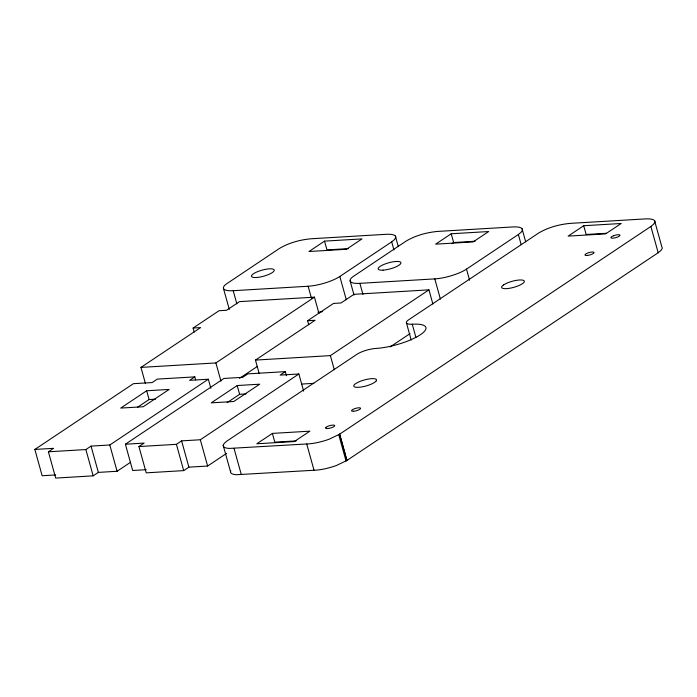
<?xml version="1.0" encoding="UTF-8"?>
<svg xmlns="http://www.w3.org/2000/svg" width="697" height="697" viewBox="0 0 697 697"><rect width="100%" height="100%" fill="white"/><g stroke="black" fill="none" stroke-linecap="round" stroke-linejoin="round"><path stroke-width="1.05" d="M223.214 445.366L224.164 443.449L226.603 441.279L357.509 353.928A14.149 3.755 -15.5 0 1 375.944 348.439A33.012 8.765 -15.5 0 0 420.335 334.76A33.012 8.765 -15.5 0 0 412.258 324.21L411.335 324.244A14.149 3.755 -15.5 0 1 409.496 319.243L538.467 233.147C548.051 227.414 559.116 224.417 570.172 223.38L645.117 218.919A23.585 6.264 -15.5 0 1 654.858 222.282L653.603 224.251L650.885 226.455L339.666 434.144L329.272 439.154A23.585 6.264 -15.5 0 1 306.741 443.972L229.4 448.415A23.585 6.264 -15.5 0 1 223.214 445.366L230.507 471.651A23.585 6.264 -15.5 0 0 236.692 474.709L314.025 470.257A23.585 6.264 -15.5 0 0 336.564 465.439L346.958 460.438L658.177 252.741L660.895 250.545L662.15 248.568A23.585 6.264 -15.5 0 0 661.862 246.956L654.57 220.661M230.507 471.651L230.82 471.015M233.199 290.701L308.118 286.249A23.585 6.264 -15.5 0 0 339.822 276.474L391.697 241.859L394.415 239.663L395.669 237.686A23.585 6.264 -15.5 0 0 385.929 234.323L310.984 238.783C299.919 239.82 288.854 242.817 279.279 248.55L225.898 284.289A23.585 6.264 -15.5 0 0 233.199 290.701L236.841 303.848M359.879 283.339L434.797 278.887A23.585 6.264 -15.5 0 0 466.502 269.112L518.368 234.497L521.086 232.301L522.341 230.324A23.585 6.264 -15.5 0 0 512.6 226.961L437.664 231.421C426.599 232.458 415.534 235.455 405.959 241.188L352.577 276.927A23.585 6.264 -15.5 0 0 359.879 283.339L362.963 294.465M339.666 434.144L346.958 460.438L346.043 461.013L338.759 434.728M194.236 332.077L193.113 328.034L219.05 310.723L226.542 310.278L239.515 301.627L314.452 297.166L318.938 313.345M324.532 241.127L308.971 251.512L346.444 249.282L362.004 238.897L324.532 241.127L326.963 249.892L348.378 248.62M145.446 383.577L140.96 367.397L200.605 327.59L193.113 328.034M55.673 474.936L42.142 475.737L34.85 449.443L133.406 383.681L152.138 382.566L157.322 379.098L194.794 376.877L195.639 379.909M130.644 462.224L117.087 471.277L98.347 472.392L93.163 475.851L55.69 478.081L48.398 451.795L53.582 448.328L34.85 449.443M146.666 390.773L120.729 408.076L143.216 406.743L169.144 389.431L146.666 390.773L149.097 399.538L137.466 407.292M48.398 451.795L85.87 449.565L91.054 446.106L109.795 444.991L208.342 379.22L210.869 388.316M194.794 376.877L189.61 380.335L208.342 379.22M140.96 367.397L215.904 362.937L314.452 297.166M308.727 324.767L307.604 320.725L333.541 303.422L341.033 302.977L353.998 294.317L428.943 289.856L432.872 304.014M146.204 469.7L132.674 470.501L125.39 444.216L223.937 378.445L242.678 377.33L247.862 373.871L285.334 371.64L286.458 375.683M259.092 373.235L255.45 360.088L315.096 320.28L307.604 320.725M451.212 233.765L435.651 244.15L473.115 241.92L488.684 231.535L451.212 233.765L453.642 242.53L451.909 243.689M239.463 378.366L257.55 366.3M226.603 453.372L207.619 466.04L188.887 467.156L183.694 470.614L146.222 472.845L138.938 446.559L144.122 443.1L125.39 444.216M237.198 385.537L211.269 402.84L233.748 401.507L259.685 384.195L237.198 385.537L239.629 394.302L227.109 402.657M138.938 446.559L176.411 444.329L181.595 440.87L200.327 439.755L298.882 373.984L303.648 391.174M285.334 371.64L280.15 375.099L298.882 373.984M255.45 360.088L330.387 355.627L428.943 289.856M390.12 346.923L410.01 333.645M272.388 433.403L256.827 443.789L294.3 441.558L309.86 431.173L272.388 433.403L274.818 442.168L296.234 440.896M583.72 225.723L568.16 236.109L605.632 233.878L621.193 223.493L583.72 225.723L586.151 234.488L606.495 233.277M453.642 242.53L475.049 241.258M301.836 384.047L313.789 383.341M149.097 399.538L155.518 399.154M239.629 394.302L246.058 393.918M650.885 226.455L658.177 252.741M522.053 228.712L525.695 241.85M518.368 234.497L521.173 244.612M466.502 269.112L469.586 280.238M434.797 278.887L440.408 299.109M395.373 236.065L398.179 246.18M391.697 241.859L393.936 249.953M412.258 324.21L415.9 337.348M406.429 322.868L411.195 340.058M350.086 280.839L354.006 294.997M339.822 276.474L346.27 299.736M330.387 355.627L334.316 369.785M308.118 286.249L311.489 298.377M339.544 434.153L346.836 460.438M306.741 443.972L314.025 470.257M223.406 288.201L229.296 309.433M215.904 362.937L220.949 381.137M234.009 448.302L241.301 474.596M200.327 439.755L207.619 466.04M181.595 440.87L188.887 467.156M176.411 444.329L183.694 470.614M109.795 444.991L117.087 471.277M91.054 446.106L98.347 472.392M85.87 449.565L93.163 475.851M322.606 311.629A23.585 6.264 -15.5 0 1 317.971 312.317M325.856 427.488L325.612 427.888A4.713 1.255 -15.5 0 0 328.069 428.516A4.713 1.255 -15.5 0 0 333.096 427.061L333.898 426.608A4.713 1.255 -15.5 0 0 332.234 425.144A4.713 1.255 -15.5 0 0 325.856 427.488M375.883 381.311L374.524 382.409A11.788 3.128 -15.5 0 1 358.667 387.297A11.788 3.128 -15.5 0 1 355.784 383.524L357.788 382.392A11.788 3.128 -15.5 0 1 371.64 378.645A11.788 3.128 -15.5 0 1 375.883 381.311M503.617 284.873L502.258 285.979A11.788 3.128 -15.5 0 0 506.501 288.645A11.788 3.128 -15.5 0 0 520.354 284.899L522.349 283.757A11.788 3.128 -15.5 0 0 519.465 279.994A11.788 3.128 -15.5 0 0 503.617 284.873M613.491 235.778L612.489 236.213A4.713 1.255 -15.5 0 0 613.534 238.113A4.713 1.255 -15.5 0 0 619.99 235.272A4.713 1.255 -15.5 0 0 613.491 235.778M383.062 270.14A11.788 3.128 -15.5 0 0 400.906 263.17A11.788 3.128 -15.5 0 0 384.674 264.128A11.788 3.128 -15.5 0 0 383.062 270.14M256.383 277.502A11.788 3.128 -15.5 0 0 274.226 270.532A11.788 3.128 -15.5 0 0 258.003 271.49A11.788 3.128 -15.5 0 0 256.383 277.502M353.492 411.256A4.713 1.255 -15.5 0 0 360.628 408.459A4.713 1.255 -15.5 0 0 354.137 408.851A4.713 1.255 -15.5 0 0 353.492 411.256M586.909 255.485A4.713 1.255 -15.5 0 0 594.044 252.697A4.713 1.255 -15.5 0 0 587.554 253.081A4.713 1.255 -15.5 0 0 586.909 255.485"/></g></svg>
